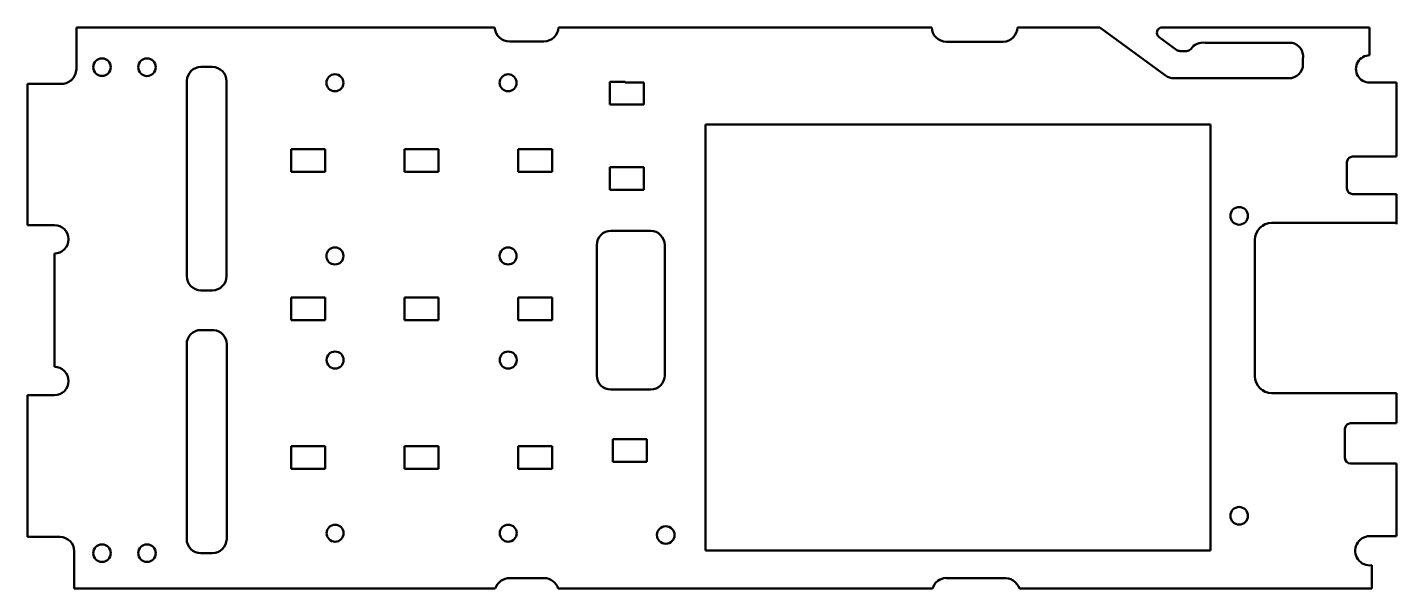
# Model space of a CAD drawing. Header units: inches. Extents: x 0.75 to 10.26, y 16.93 to 20.83.
import ezdxf

# ---------------------------------------------------------------- set-up
doc = ezdxf.new("R2010")
doc.units = ezdxf.units.IN
doc.header["$MEASUREMENT"] = 0
doc.layers.add('Visible (ANSI)', color=7, linetype='Continuous', lineweight=50)

msp = doc.modelspace()

# ---------------------------------------------------------------- linework, layer by layer
at = {"layer": 'Visible (ANSI)'}
for p, q in [((1.0937, 20.8303), (3.9988, 20.8303)), ((1.0937, 20.8303), (1.0937, 20.5399)), ((7.0349, 20.8303), (4.4428, 20.8303)), ((8.2024, 20.8303), (7.63, 20.8303)), ((8.2024, 20.8303), (8.6594, 20.4958)), ((10.0767, 20.8303), (8.6366, 20.8303)), ((10.0767, 20.8303), (10.0767, 20.6368)), ((4.1051, 20.7329), (4.3419, 20.7329)), ((8.738, 20.6732), (8.6137, 20.763)), ((7.1363, 20.7306), (7.5318, 20.7306)), ((8.8049, 20.6659), (8.7603, 20.6659)), ((9.5375, 20.7232), (8.9348, 20.7232)), ((1.9586, 20.5563), (2.0372, 20.5563)), ((9.6138, 20.5748), (9.6138, 20.6177)), ((1.8615, 20.46), (1.8615, 19.1026)), ((2.137, 20.4555), (2.137, 19.1026)), ((4.7992, 20.2937), (4.7992, 20.4512)), ((4.7992, 20.4512), (4.9064, 20.4512)), ((4.9064, 20.4477), (4.9064, 20.4512)), ((5.0355, 20.4477), (4.9064, 20.4477)), ((5.0355, 20.4477), (5.0355, 20.2937)), ((8.7179, 20.4765), (9.5148, 20.4765)), ((0.9816, 20.4379), (0.7538, 20.4379)), ((0.7538, 20.4379), (0.7538, 19.4569)), ((10.0766, 20.4472), (10.2641, 20.4472)), ((10.2641, 20.4472), (10.2641, 19.9332)), ((5.0355, 20.2937), (4.7992, 20.2937)), ((5.4645, 20.155), (8.9724, 20.155)), ((5.4645, 17.1983), (5.4645, 20.155)), ((8.9724, 20.155), (8.9724, 17.1983)), ((2.5867, 19.9856), (2.8229, 19.9856)), ((2.5867, 19.8281), (2.5867, 19.9856)), ((2.8229, 19.9856), (2.8229, 19.8281)), ((3.3741, 19.9856), (3.6103, 19.9856)), ((3.3741, 19.8281), (3.3741, 19.9856)), ((3.6103, 19.9856), (3.6103, 19.8281)), ((4.1615, 19.9856), (4.3977, 19.9856)), ((4.1615, 19.8281), (4.1615, 19.9856)), ((4.3977, 19.9856), (4.3977, 19.8281)), ((9.9193, 19.7123), (9.9193, 19.8938)), ((9.9586, 19.9332), (10.2641, 19.9332)), ((2.8229, 19.8281), (2.5867, 19.8281)), ((3.6103, 19.8281), (3.3741, 19.8281)), ((4.3977, 19.8281), (4.1615, 19.8281)), ((4.7992, 19.7031), (4.7992, 19.8606)), ((4.7992, 19.8606), (5.0355, 19.8606)), ((5.0355, 19.8606), (5.0355, 19.7031)), ((5.0355, 19.7031), (4.7992, 19.7031)), ((10.2641, 19.6729), (9.9586, 19.6729)), ((10.2641, 19.6729), (10.2641, 19.463)), ((0.9411, 19.4569), (0.7538, 19.4569)), ((5.0821, 19.4173), (4.8065, 19.4173)), ((9.3977, 19.472), (10.2639, 19.472)), ((10.2639, 19.472), (10.2639, 19.463)), ((10.2639, 19.463), (10.2641, 19.463)), ((4.7081, 19.3188), (4.7081, 18.4133)), ((5.1805, 18.4133), (5.1805, 19.3188)), ((9.2796, 18.409), (9.2796, 19.3539)), ((0.9411, 18.4726), (0.9411, 19.26)), ((1.9585, 19.0035), (2.0372, 19.0035)), ((2.5867, 18.798), (2.5867, 18.9555)), ((2.5867, 18.9555), (2.8229, 18.9555)), ((2.8229, 18.9555), (2.8229, 18.798)), ((3.3741, 18.798), (3.3741, 18.9555)), ((3.3741, 18.9555), (3.6103, 18.9555)), ((3.6103, 18.9555), (3.6103, 18.798)), ((4.1615, 18.9555), (4.3977, 18.9555)), ((4.1615, 18.798), (4.1615, 18.9555)), ((4.3977, 18.9555), (4.3977, 18.798)), ((2.8229, 18.798), (2.5867, 18.798)), ((3.6103, 18.798), (3.3741, 18.798)), ((4.3977, 18.798), (4.1615, 18.798)), ((1.9585, 18.7285), (2.0493, 18.7285)), ((1.86, 18.6301), (1.86, 17.2772)), ((2.1379, 18.6301), (2.1379, 17.2772)), ((0.9411, 18.2758), (0.7536, 18.2758)), ((0.7536, 18.2758), (0.7536, 17.2915)), ((4.8065, 18.3149), (5.0821, 18.3149)), ((10.2639, 18.2909), (9.3977, 18.2909)), ((10.2639, 18.0807), (10.2639, 18.2909)), ((9.9443, 18.0807), (10.2639, 18.0807)), ((9.9049, 17.84), (9.9049, 18.0413)), ((2.5867, 17.9213), (2.8229, 17.9213)), ((2.5867, 17.7638), (2.5867, 17.9213)), ((2.8229, 17.9213), (2.8229, 17.7638)), ((3.3741, 17.9213), (3.6103, 17.9213)), ((3.3741, 17.7638), (3.3741, 17.9213)), ((3.6103, 17.9213), (3.6103, 17.7638)), ((4.1615, 17.9213), (4.3977, 17.9213)), ((4.1615, 17.7638), (4.1615, 17.9213)), ((4.3977, 17.9213), (4.3977, 17.7638)), ((4.8194, 17.8139), (4.8194, 17.9714)), ((4.8194, 17.9714), (5.0556, 17.9714)), ((5.0556, 17.9714), (5.0556, 17.8139)), ((5.0556, 17.8139), (4.8194, 17.8139)), ((10.2639, 17.8006), (9.9443, 17.8006)), ((10.2639, 17.2976), (10.2639, 17.8006)), ((2.8229, 17.7638), (2.5867, 17.7638)), ((3.6103, 17.7638), (3.3741, 17.7638)), ((4.3977, 17.7638), (4.1615, 17.7638)), ((0.9805, 17.2915), (0.7536, 17.2915)), ((10.0768, 17.2976), (10.2639, 17.2976)), ((1.0789, 16.9327), (1.0789, 17.1931)), ((1.9585, 17.1786), (2.0372, 17.1786)), ((8.9724, 17.1983), (5.4645, 17.1983)), ((10.0923, 17.0944), (10.0923, 16.9327)), ((1.0789, 16.9327), (4.0035, 16.9327)), ((4.1053, 17.0057), (4.3418, 17.0057)), ((7.0413, 16.9327), (4.4415, 16.9327)), ((7.5309, 17.0063), (7.1364, 17.0063)), ((10.0923, 16.9327), (7.6444, 16.9327))]:
    msp.add_line(p, q, dxfattribs=at)
for centre, radius in [((1.2718, 20.5539), 0.061), ((1.5844, 20.5538), 0.0611), ((2.89, 20.4455), 0.0591), ((4.0927, 20.4455), 0.0591), ((9.1706, 19.5212), 0.0611), ((2.89, 19.2427), 0.0591), ((4.0927, 19.2427), 0.0591), ((2.8909, 18.5203), 0.0591), ((4.0936, 18.5203), 0.0591), ((9.1706, 17.4385), 0.0611), ((2.8909, 17.3175), 0.0591), ((4.0936, 17.3175), 0.0591), ((5.1877, 17.305), 0.0611), ((1.2718, 17.1787), 0.061), ((1.5844, 17.1787), 0.061)]:
    msp.add_circle(centre, radius, dxfattribs=at)
for centre, radius, start, end in [((4.1023, 20.8365), 0.1037, 183.41621, 271.56888), ((4.3409, 20.8348), 0.102, 270.57001, 357.45776), ((7.1363, 20.832), 0.1014, 180.96948, 269.97675), ((7.5288, 20.8319), 0.1013, 271.70978, 359.12557), ((8.6364, 20.7928), 0.0375, 89.77336, 232.78621), ((8.7603, 20.7034), 0.0375, 233.50028, 270.00953), ((8.8049, 20.7034), 0.0375, 270.06797, 321.59541), ((8.9187, 20.6221), 0.1024, 80.91477, 145.51842), ((9.5172, 20.6282), 0.0972, 353.81028, 77.9288), ((1.961, 20.4568), 0.0996, 91.43, 178.14641), ((2.0358, 20.4552), 0.1012, 0.17078, 89.20803), ((9.5147, 20.5756), 0.0991, 270.07321, 359.51651), ((10.0765, 20.542), 0.0948, 89.88431, 270.03216), ((0.989, 20.5424), 0.1048, 265.98516, 358.64483), ((8.7179, 20.5749), 0.0984, 233.47701, 270), ((9.9586, 19.8938), 0.0394, 90, 180), ((9.9586, 19.7123), 0.0394, 180, 270), ((0.9411, 19.3585), 0.0984, 270.00878, 89.99243), ((4.8065, 19.3188), 0.0984, 90, 180), ((5.0821, 19.3188), 0.0984, 0, 90), ((9.3977, 19.3539), 0.1181, 90, 180), ((1.9592, 19.1012), 0.0977, 179.1896, 269.55704), ((2.0372, 19.1033), 0.0998, 270, 359.56651), ((1.9585, 18.6301), 0.0984, 90, 180), ((2.0385, 18.6297), 0.0994, 0.18659, 83.77635), ((0.9411, 18.3742), 0.0984, 270, 90), ((4.8065, 18.4133), 0.0984, 180, 270), ((5.0821, 18.4133), 0.0984, 270, 0), ((9.3977, 18.409), 0.1181, 180, 270), ((9.9443, 18.0413), 0.0394, 90, 180), ((9.9443, 17.84), 0.0394, 180, 270), ((0.9805, 17.1931), 0.0984, 0, 90), ((1.9585, 17.2771), 0.0984, 179.94406, 270), ((2.0372, 17.2794), 0.1007, 270, 358.74426), ((10.0784, 17.1955), 0.1021, 90.91637, 277.82713), ((4.1047, 16.8991), 0.1066, 89.648, 161.63306), ((4.341, 16.9001), 0.1056, 17.97941, 89.55304), ((7.137, 16.9073), 0.0991, 90.36828, 165.13623), ((7.5396, 16.8954), 0.1112, 19.56521, 94.45997)]:
    msp.add_arc(centre, radius, start, end, dxfattribs=at)

doc.saveas('drawing.dxf')
